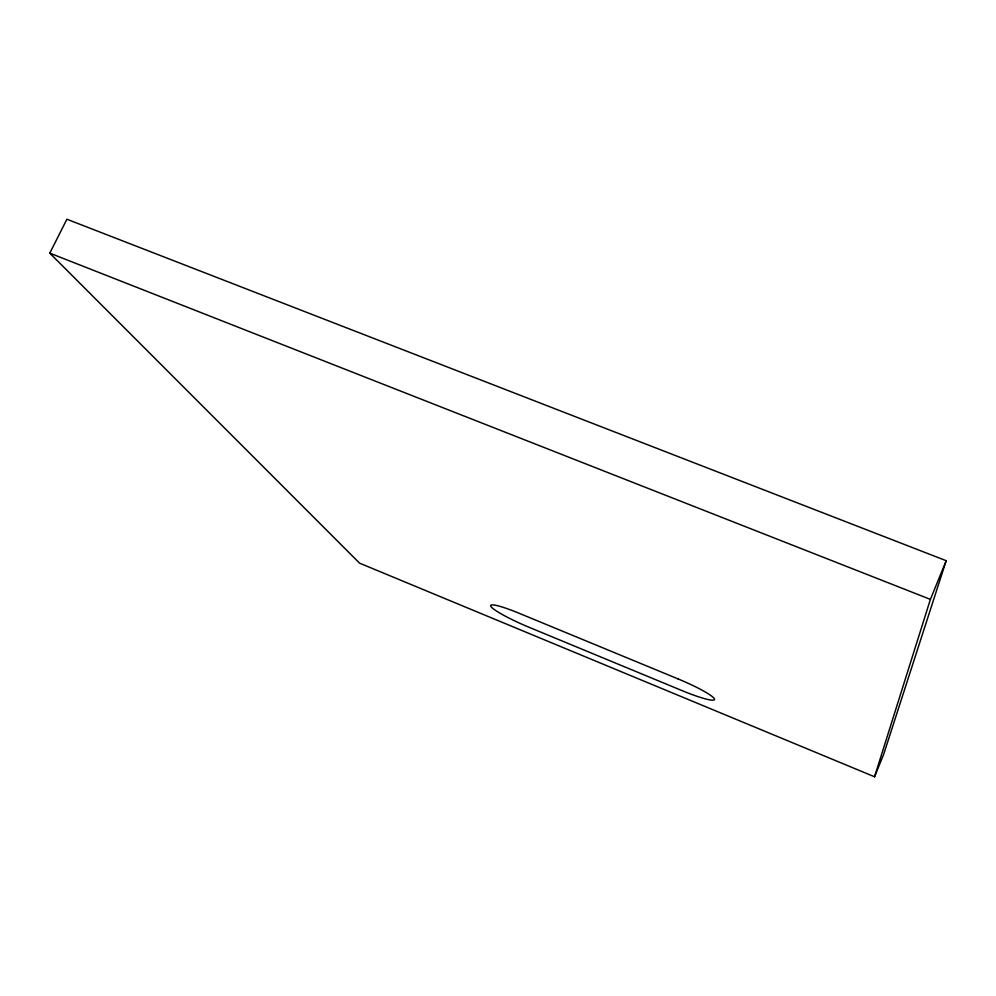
<?xml version="1.0" encoding="UTF-8"?>
<svg xmlns="http://www.w3.org/2000/svg" width="996" height="996" viewBox="0 0 996 996"><rect width="100%" height="100%" fill="white"/><g stroke="black" fill="none" stroke-linecap="round" stroke-linejoin="round"><path stroke-width="1.49" d="M874.55 776.768L930.401 599.38L946.2 560.698L66.894 219.232L49.8 253.146L359.581 563.163L874.55 776.768L883.589 754.57L946.2 560.698M49.8 253.146L930.401 599.38M677.965 678.874L518.717 613.1A36.416 4.47 23.9 0 0 490.978 606.576A36.416 4.47 23.9 0 0 528.876 627.194L682.497 690.801A37.176 4.619 23.3 0 0 714.468 698.993A37.176 4.619 23.3 0 0 677.965 678.874"/></g></svg>
